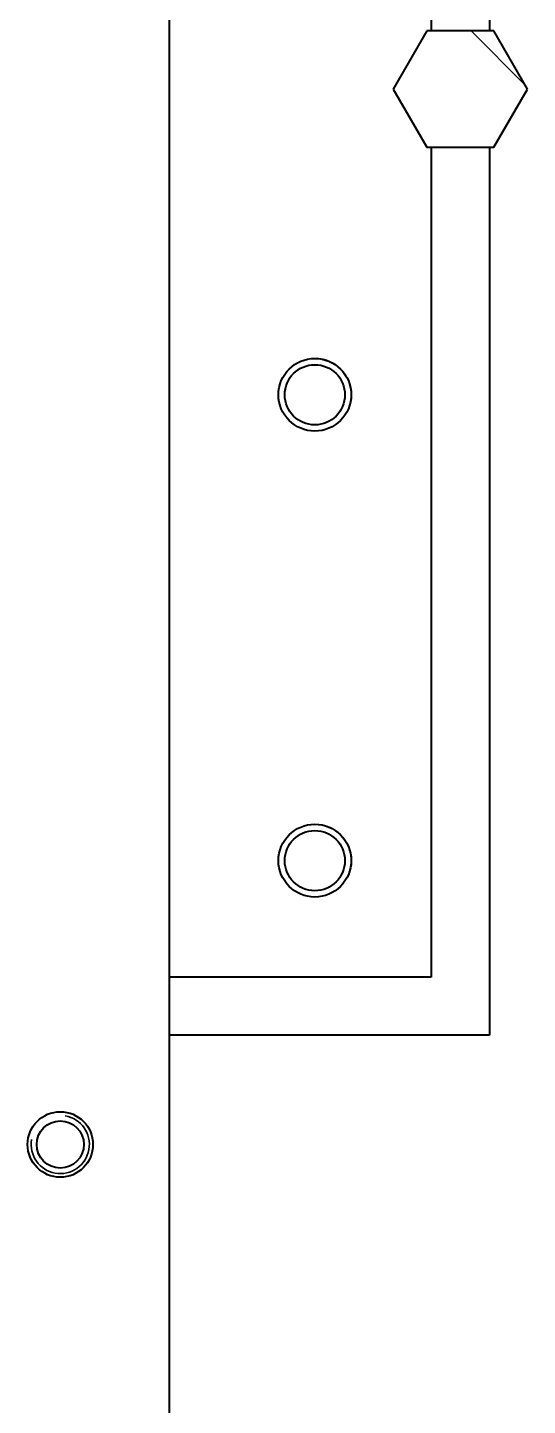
# Model space of a CAD drawing. Header units: millimetres. Extents: x 0 to 5945, y 0 to 4205.
# Drawn here: x 1932 to 1966.4, y 637.2 to 731.8 of the extents above; entities that cross this region are included whole.
import ezdxf

# ---------------------------------------------------------------- set-up
doc = ezdxf.new("R2010")
doc.units = ezdxf.units.MM
doc.header["$LTSCALE"] = 5
for name, color, linetype, lineweight in [('가시적인 것(ISO)', 3, 'Continuous', 40), ('가시적인 좁은 것(ISO)', 3, 'Continuous', 35), ('해치(ISO)', 7, 'Continuous', 18)]:
    doc.layers.add(name, color=color, linetype=linetype, lineweight=lineweight)

msp = doc.modelspace()

# ---------------------------------------------------------------- hatches: boundary and pattern name
at = {"layer": '해치(ISO)'}
h = msp.add_hatch(dxfattribs=at)
h.set_pattern_fill('ANSI31', color=256, scale=127, angle=90.00021, style=0)
h.set_pattern_definition([(135.0002, (0, 0), (-11.22528, -11.22536), [])])
h.paths.add_polyline_path([(1959.427, 723.623), (1964.046, 723.623), (1966.355, 727.623), (1964.046, 731.623), (1959.427, 731.623), (1957.118, 727.623)])

# ---------------------------------------------------------------- linework, layer by layer
at = {"layer": '가시적인 것(ISO)'}
for p, q in [((1963.737, 782.623), (1963.737, 731.623)), ((1959.74, 778.623), (1959.74, 731.623)), ((1941.737, 606.123), (1941.737, 750.123)), ((1959.427, 731.623), (1957.118, 727.623)), ((1964.046, 731.623), (1959.427, 731.623)), ((1966.355, 727.623), (1964.046, 731.623)), ((1957.118, 727.623), (1959.427, 723.623)), ((1964.046, 723.623), (1966.355, 727.623)), ((1959.427, 723.623), (1964.046, 723.623)), ((1959.74, 723.623), (1959.74, 666.623)), ((1963.737, 723.623), (1963.737, 662.623)), ((1959.74, 666.623), (1941.737, 666.623)), ((1963.737, 662.623), (1941.737, 662.623))]:
    msp.add_line(p, q, dxfattribs=at)
for centre, radius in [((1951.738, 706.623), 2.5), ((1951.737, 706.623), 2.067), ((1951.738, 674.623), 2.5), ((1951.737, 674.623), 2.067), ((1934.237, 655.123), 2.25), ((1934.237, 655.123), 1.621)]:
    msp.add_circle(centre, radius, dxfattribs=at)
at = {"layer": '가시적인 좁은 것(ISO)'}
for centre, radius, start, end in [((1951.737, 706.623), 2.5, 350, 89.98753), ((1951.737, 674.623), 2.5, 350, 89.98753), ((1934.237, 655.123), 2, 170, 80)]:
    msp.add_arc(centre, radius, start, end, dxfattribs=at)

doc.saveas('drawing.dxf')
